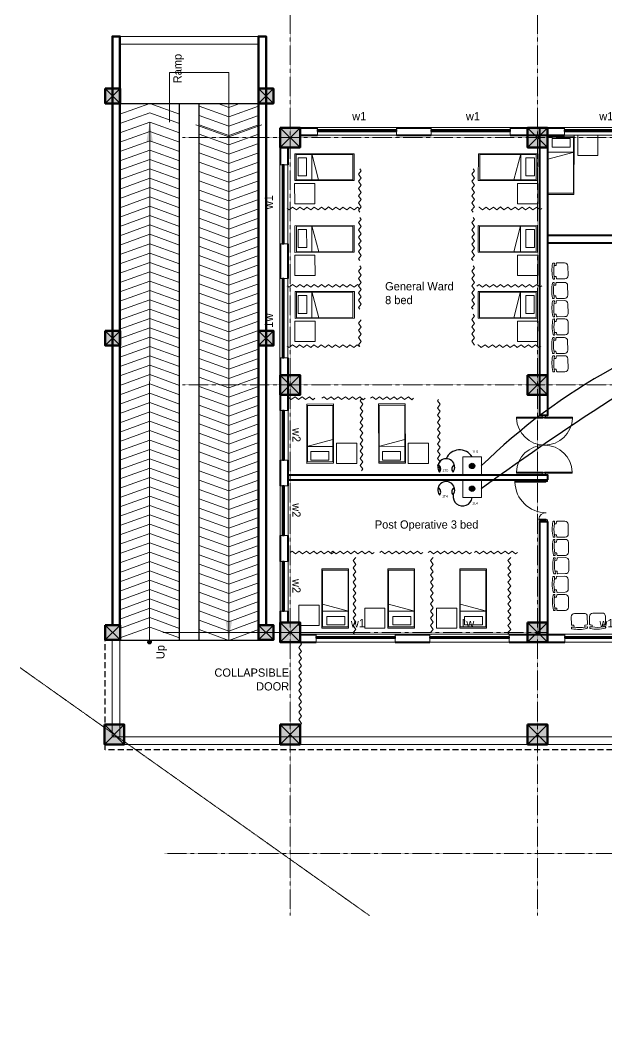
# Model space of a CAD drawing. Header units: millimetres. Extents: x 2419715 to 2617776, y 3786495 to 3864810.
# Drawn here: x 2555483 to 2573268, y 3816446 to 3847203 of the extents above; entities that cross this region are included whole.
import ezdxf

# ---------------------------------------------------------------- set-up
doc = ezdxf.new("R2010")
doc.units = ezdxf.units.MM
doc.header["$MEASUREMENT"] = 0
doc.linetypes.add('CENTER', pattern=[2, 1.25, -0.25, 0.25, -0.25])
doc.linetypes.add('DASHED', pattern=[0.75, 0.5, -0.25])
for name, color, linetype, lineweight in [('centreline', 52, 'CENTER', 5), ('Column-0.5', 14, 'Continuous', 50), ('Dimension- 0.15', 114, 'Continuous', 15), ('door', 41, 'Continuous', 5), ('Door Opening-0.09', 253, 'Continuous', 9), ('Elect Text', 51, 'Continuous', 50), ('Furniture Hospital-0.09', 44, 'Continuous', 9), ('Hatch', 9, 'Continuous', 9), ('hatch-1', 53, 'Continuous', 15), ('LAN', 60, 'Continuous', 25), ('Sill Level', 140, 'Continuous', 20), ('stairs', 6, 'Continuous', 25), ('Telephone points', 53, 'Continuous', 15), ('WALL 0.2', 7, 'Continuous', 20), ('wall 0.4', 7, 'Continuous', 40), ('Wall-0.5', 7, 'Continuous', 50), ('WINDOW', 152, 'Continuous', 30), ('Windows Plan', 152, 'Continuous', 35)]:
    doc.layers.add(name, color=color, linetype=linetype, lineweight=lineweight)
doc.layers.add('Text-0.2', color=7, linetype='Continuous')
doc.styles.add('arial.', font='arial.ttf')
doc.styles.get("Standard").update_dxf_attribs({"font": 'arial.ttf'})
doc.linetypes.add('ZIGZAG', pattern='A,0.0001,-0.2,[131,ltypeshp.shx,S=0.2,R=0,X=-0.2,Y=0],-0.4,[131,ltypeshp.shx,S=0.2,R=180,X=0.2,Y=0],-0.2', length=0.8001)
doc.dimstyles.get("Standard").update_dxf_attribs({"dimtxt": 500, "dimasz": 100, "dimexe": 100, "dimexo": 200, "dimgap": 0.09, "dimtad": 0, "dimtoh": 1, "dimdec": 0, "dimzin": 0, "dimdsep": 46, "dimtxsty": 'Standard', "dimblk": 'DOT', "dimcen": 0, "dimclrd": 256, "dimclre": 256, "dimclrt": 256, "dimadec": 0, "dimazin": 0, "dimtfac": 1, "dimtdec": 0, "dimtofl": 0, "dimtmove": 0, "dimatfit": 3, "dimfxl": 1, "dimtolj": 1, "dimtzin": 0, "dimlwd": -1, "dimlwe": -1, "dimarcsym": 1})

# ---------------------------------------------------------------- blocks, each defined once
blk = doc.blocks.new('2ft column')
at = {"layer": 'Hatch', "ltscale": 5}
h = blk.add_hatch(color=256, dxfattribs=at)
h.dxf.hatch_style = 1
h.paths.add_polyline_path([(2207385, 4176559), (2207985, 4176559), (2207985, 4175959), (2207385, 4175959)])
at = {"layer": 'Column-0.5', "ltscale": 5}
blk.add_lwpolyline([(2207385, 4176559), (2207985, 4176559), (2207985, 4175959), (2207385, 4175959)], close=True, dxfattribs=at)
at = {"layer": 'Defpoints', "ltscale": 5}
for points in [[(2207985, 4176559), (2207385, 4175959)], [(2207985, 4175959), (2207385, 4176559)]]:
    blk.add_lwpolyline(points, dxfattribs=at)
blk = doc.blocks.new('_Dot')
at = {"color": 0, "linetype": 'ByBlock', "lineweight": -2}
blk.add_line((-0.5, 0), (-1, 0), dxfattribs=at)
at = {"color": 0, "linetype": 'ByBlock', "lineweight": -3, "const_width": 0.5}
blk.add_lwpolyline([(-0.25, 0, 1), (0.25, 0, 1)], format="xyb", close=True, dxfattribs=at)
blk = doc.blocks.new('BED')
at = {"layer": 'Furniture Hospital-0.09'}
for p, q in [((-2.12, 0.475), (-2.12, -0.475)), ((-2.12, -0.475), (-2.12, 0.475)), ((-0.008, 0.475), (-2.12, 0.475)), ((-2.07, 0.475), (-2.07, -0.475)), ((-0.058, 0.455), (-2.07, 0.455)), ((-0.855, -0.455), (-0.61, 0.475)), ((-0.61, 0.475), (-0.61, -0.455)), ((-0.058, -0.475), (-0.058, 0.475)), ((-0.008, -0.475), (-0.008, 0.475)), ((-0.425, 0.336), (-0.426, -0.303)), ((-0.425, 0.336), (-0.121, 0.336)), ((-0.121, -0.303), (-0.121, 0.336)), ((-0.426, -0.303), (-0.121, -0.303)), ((-2.12, -0.475), (-0.008, -0.475)), ((-2.07, -0.455), (-0.058, -0.455))]:
    blk.add_line(p, q, dxfattribs=at)
blk = doc.blocks.new("door 5'")
at = {"layer": 'door', "ltscale": 1000}
for points in [[(2177525, 4317078), (2177525, 4317062), (2177516, 4317062), (2177516, 4317020), (2177473, 4317020), (2177474, 4317105)], [(2177525, 4317062), (2177525, 4317105), (2177474, 4317105), (2177473, 4317020)], [(2177474, 4317105), (2177516, 4317105)], [(2178689, 4317076), (2178689, 4317060), (2178697, 4317060), (2178697, 4317018), (2178740, 4317018), (2178740, 4317104)], [(2178689, 4317060), (2178689, 4317104), (2178740, 4317104), (2178740, 4317018)], [(2177473, 4317020), (2177516, 4317020)], [(2178697, 4316120), (2178697, 4317060), (2178671, 4317060), (2178671, 4316120), (2178697, 4316120)], [(2178740, 4317018), (2178697, 4317018)]]:
    blk.add_lwpolyline(points, dxfattribs=at)
blk.add_lwpolyline([(2177516, 4316839), (2177516, 4317062), (2177543, 4317062), (2177543, 4316839)], close=True, dxfattribs=at)
at = {"layer": 'Door Opening-0.09', "ltscale": 1000}
for centre, radius, start, end in [((2177516, 4317062), 224, 276.6944, 2.344), ((2178697, 4317076), 957, 180.3416, 268.4244)]:
    blk.add_arc(centre, radius, start, end, dxfattribs=at)
at = {"layer": 'WINDOW', "ltscale": 5}
blk.add_line((2177474, 4317104), (2177474, 4317104), dxfattribs=at)
blk = doc.blocks.new('MAIN DOOR')
at = {"layer": 'door', "ltscale": 1000}
for points in [[(2313.5, 188.5), (2347.4, 188.5), (2347.4, 187.3), (2313.5, 187.3)], [(2381.3, 188.5), (2348.9, 188.5), (2348.9, 187.3), (2381.3, 187.3)]]:
    blk.add_lwpolyline(points, close=True, dxfattribs=at)
for points in [[(2346.1, 190.6), (2346.1, 188.5)], [(2348.9, 188.1), (2347.4, 188.1), (2347.4, 188.5), (2346.1, 188.5), (2346.1, 190.6), (2350.2, 190.6)], [(2347.4, 188.1), (2348.9, 188.1), (2348.9, 188.5), (2350.2, 188.5), (2350.2, 190.6), (2346.1, 190.6)], [(2350.2, 190.6), (2350.2, 188.5)], [(2313.4, 120.7), (2347.3, 120.7), (2347.3, 121.9), (2313.4, 121.9), (2313.4, 120.7)], [(2348.8, 121.1), (2347.3, 121.1), (2347.3, 120.7), (2346, 120.7), (2346, 118.6), (2350.1, 118.6)], [(2347.3, 121.1), (2348.8, 121.1), (2348.8, 120.7), (2350.1, 120.7), (2350.1, 118.6), (2346, 118.6)], [(2346, 118.6), (2346, 120.7)], [(2381.3, 120.7), (2348.8, 120.7), (2348.8, 121.9), (2381.3, 121.9), (2381.3, 120.7)], [(2350.1, 118.6), (2350.1, 120.7)]]:
    blk.add_lwpolyline(points, dxfattribs=at)
at = {"layer": 'Door Opening-0.09', "ltscale": 1000}
for centre, start, end in [((2347.4, 188.5), 182.1168, 357.8826), ((2347.3, 120.7), 2.1167, 177.8826)]:
    blk.add_arc(centre, 33.9, start, end, dxfattribs=at)
at = {"layer": 'WINDOW', "ltscale": 5}
blk.add_line((2350.1, 190.6), (2350.1, 190.6), dxfattribs=at)
blk = doc.blocks.new('BCHAIR')
at = {"layer": 'Furniture Hospital-0.09'}
for p, q in [((-0.15, 0), (0.15, 0)), ((-0.25, -0.1), (-0.25, -0.342)), ((0.25, -0.1), (0.25, -0.342)), ((-0.25, -0.431), (-0.25, -0.454)), ((-0.239, -0.421), (-0.181, -0.429)), ((-0.179, -0.369), (-0.232, -0.362)), ((-0.17, -0.379), (-0.17, -0.419)), ((0.17, -0.379), (0.17, -0.419)), ((0.179, -0.369), (0.232, -0.362)), ((0.239, -0.421), (0.181, -0.429)), ((0.25, -0.431), (0.25, -0.454))]:
    blk.add_line(p, q, dxfattribs=at)
for centre, radius, start, end in [((-0.15, -0.1), 0.1, 90, 180), ((0.15, -0.1), 0.1, 360, 90), ((-0.23, -0.342), 0.02, 180, 262.875), ((-0.24, -0.431), 0.01, 82.875, 180), ((-0.23, -0.454), 0.02, 180, 257.4986), ((0, 0.583), 1.083, 257.4986, 282.5014), ((-0.18, -0.419), 0.01, 262.875, 0), ((0, 0.594), 1.039, 259.9886, 280.0345), ((-0.18, -0.379), 0.01, 0, 82.875), ((0.18, -0.379), 0.01, 97.125, 180), ((0.18, -0.419), 0.01, 180, 277.125), ((0.23, -0.342), 0.02, 277.125, 360), ((0.23, -0.454), 0.02, 282.5014, 0), ((0.24, -0.431), 0.01, 0, 97.125)]:
    blk.add_arc(centre, radius, start, end, dxfattribs=at)
blk = doc.blocks.new('w1')
at = {"layer": 'Sill Level'}
blk.add_lwpolyline([(2460641, 3827503), (2460641, 3825103), (2460401, 3825103), (2460401, 3827503)], close=True, dxfattribs=at)
at = {"layer": 'Windows Plan'}
blk.add_lwpolyline([(2460521, 3825103), (2460521, 3827503), (2460473, 3827503), (2460473, 3825103)], close=True, dxfattribs=at)
at = {"layer": 'Text-0.2', "ltscale": 5, "insert": (2460188, 3826157), "char_height": 250, "attachment_point": 7, "rotation": 90.0008, "style": 'arial.'}
blk.add_mtext('{\\fStylus BT|b0|i0|c0|p34;w1}', dxfattribs=at)
blk = doc.blocks.new('w2')
at = {"layer": 'Sill Level'}
blk.add_lwpolyline([(2444138, 3818930), (2445638, 3818930), (2445638, 3818690), (2444138, 3818690)], close=True, dxfattribs=at)
at = {"layer": 'Windows Plan'}
blk.add_lwpolyline([(2445638, 3818810), (2444138, 3818810), (2444138, 3818762), (2445638, 3818762)], close=True, dxfattribs=at)
at = {"layer": 'Text-0.2', "ltscale": 5, "insert": (2444664, 3819054), "char_height": 250, "attachment_point": 7, "rotation": 0.0008, "style": 'arial.'}
blk.add_mtext('{\\fStylus BT|b0|i0|c0|p34;w2}', dxfattribs=at)
blk = doc.blocks.new('lan')
at = {"layer": 'LAN', "ltscale": 3}
blk.add_hatch(color=256, dxfattribs=at).paths.add_polyline_path([(904043, -140861, 1), (904135, -140861, 1)])
at = {"layer": 'LAN', "lineweight": 20, "ltscale": 3}
blk.add_lwpolyline([(903933, -140711), (904245, -140711), (904245, -141012), (903933, -141012)], close=True, dxfattribs=at)
at = {"layer": 'LAN', "ltscale": 3}
blk.add_circle((904089, -140861), 45.6, dxfattribs=at)
blk = doc.blocks.new('tel')
at = {"layer": 'Telephone points', "lineweight": 30}
for centre, radius, start, end in [((904092, -135999), 143, 145.3092, 35.8587), ((903930, -135971), 70.1, 289.0836, 50.6504), ((904263, -135969), 78, 135.7922, 242.2322)]:
    blk.add_arc(centre, radius, start, end, dxfattribs=at)
blk = doc.blocks.new('RAMP23')
at = {"layer": 'Dimension- 0.15', "ltscale": 5}
h = blk.add_hatch(dxfattribs=at)
h.set_pattern_fill('ANSI31', color=256, scale=25.555556, angle=90)
h.set_pattern_definition([(135, (1623697.9227, 1877740.101), (-2.258813329, -2.258813329), [])])
h.paths.add_polyline_path([(2418321, 3996255), (2418380, 3996255), (2418380, 3996196, -0.414214)])
h.paths.add_polyline_path([(2418321, 3996255, -0.414214), (2418380, 3996314), (2418380, 3996255)])
h.paths.add_polyline_path([(2418380, 3996255), (2418380, 3996314, -0.414214), (2418439, 3996255)])
h.paths.add_polyline_path([(2418380, 3996196), (2418380, 3996255), (2418439, 3996255, -0.414214)])
blk.add_lwpolyline([(2418984, 4012016), (2418984, 4013523), (2420784, 4013523), (2420784, 4012700)], dxfattribs=at)
blk.add_circle((2418380, 3996255), 59.1, dxfattribs=at)
at = {"layer": 'hatch-1', "color": 4, "lineweight": 0, "ltscale": 5}
for points in [[(2417484, 4012256), (2418384, 4012583), (2419284, 4012256)], [(2417484, 4011973), (2418384, 4012299), (2419284, 4011973)], [(2419884, 4012503), (2420784, 4012177), (2421684, 4012503)], [(2420447, 4012583), (2420784, 4012460), (2421122, 4012583)], [(2417484, 4011689), (2418384, 4012016), (2419284, 4011689)], [(2419884, 4012220), (2420784, 4011893), (2421684, 4012220)], [(2417484, 4011406), (2418384, 4011732), (2419284, 4011406)], [(2419782, 4011938), (2420784, 4011574), (2421787, 4011938)], [(2419884, 4011936), (2420784, 4011610), (2421684, 4011936)], [(2417484, 4011122), (2418384, 4011449), (2419284, 4011122)], [(2419884, 4011653), (2420784, 4011326), (2421684, 4011653)], [(2419884, 4011369), (2420784, 4011043), (2421684, 4011369)], [(2417484, 4010839), (2418384, 4011165), (2419284, 4010839)], [(2419884, 4011086), (2420784, 4010759), (2421684, 4011086)], [(2417484, 4010555), (2418384, 4010882), (2419284, 4010555)], [(2419884, 4010802), (2420784, 4010476), (2421684, 4010802)], [(2417484, 4010272), (2418384, 4010598), (2419284, 4010272)], [(2419884, 4010519), (2420784, 4010192), (2421684, 4010519)], [(2417484, 4009988), (2418384, 4010315), (2419284, 4009988)], [(2419884, 4010235), (2420784, 4009909), (2421684, 4010235)], [(2417484, 4009705), (2418384, 4010031), (2419284, 4009705)], [(2419884, 4009952), (2420784, 4009625), (2421684, 4009952)], [(2417484, 4009421), (2418384, 4009748), (2419284, 4009421)], [(2419884, 4009668), (2420784, 4009342), (2421684, 4009668)], [(2417484, 4009138), (2418384, 4009464), (2419284, 4009138)], [(2419884, 4009385), (2420784, 4009058), (2421684, 4009385)], [(2417484, 4008854), (2418384, 4009181), (2419284, 4008854)], [(2417484, 4008571), (2418384, 4008897), (2419284, 4008571)], [(2419884, 4009101), (2420784, 4008775), (2421684, 4009101)], [(2417484, 4008287), (2418384, 4008614), (2419284, 4008287)], [(2419884, 4008818), (2420784, 4008491), (2421684, 4008818)], [(2417484, 4008004), (2418384, 4008330), (2419284, 4008004)], [(2419884, 4008534), (2420784, 4008208), (2421684, 4008534)], [(2417484, 4007721), (2418384, 4008047), (2419284, 4007721)], [(2419884, 4008251), (2420784, 4007924), (2421684, 4008251)], [(2417484, 4007437), (2418384, 4007763), (2419284, 4007437)], [(2419884, 4007967), (2420784, 4007641), (2421684, 4007967)], [(2419884, 4007684), (2420784, 4007357), (2421684, 4007684)], [(2417484, 4007154), (2418384, 4007480), (2419284, 4007154)], [(2419884, 4007400), (2420784, 4007074), (2421684, 4007400)], [(2417484, 4006870), (2418384, 4007196), (2419284, 4006870)], [(2419884, 4007117), (2420784, 4006791), (2421684, 4007117)], [(2417484, 4006587), (2418384, 4006913), (2419284, 4006587)], [(2419884, 4006833), (2420784, 4006507), (2421684, 4006833)], [(2417484, 4006303), (2418384, 4006629), (2419284, 4006303)], [(2419884, 4006550), (2420784, 4006224), (2421684, 4006550)], [(2417484, 4006020), (2418384, 4006346), (2419284, 4006020)], [(2419884, 4006266), (2420784, 4005940), (2421684, 4006266)], [(2417484, 4005736), (2418384, 4006062), (2419284, 4005736)], [(2419884, 4005983), (2420784, 4005657), (2421684, 4005983)], [(2417484, 4005453), (2418384, 4005779), (2419284, 4005453)], [(2419884, 4005699), (2420784, 4005373), (2421684, 4005699)], [(2417484, 4005169), (2418384, 4005495), (2419284, 4005169)], [(2417484, 4004886), (2418384, 4005212), (2419284, 4004886)], [(2419884, 4005416), (2420784, 4005090), (2421684, 4005416)], [(2417484, 4004602), (2418384, 4004928), (2419284, 4004602)], [(2419884, 4005132), (2420784, 4004806), (2421684, 4005132)], [(2417484, 4004319), (2418384, 4004645), (2419284, 4004319)], [(2419884, 4004849), (2420784, 4004523), (2421684, 4004849)], [(2417484, 4004035), (2418384, 4004361), (2419284, 4004035)], [(2419884, 4004565), (2420784, 4004239), (2421684, 4004565)], [(2417484, 4003752), (2418384, 4004078), (2419284, 4003752)], [(2417484, 4003752), (2418384, 4004078), (2419284, 4003752)], [(2419884, 4004282), (2420784, 4003956), (2421684, 4004282)], [(2419884, 4003998), (2420784, 4003672), (2421684, 4003998)], [(2417484, 4003468), (2418384, 4003794), (2419284, 4003468)], [(2419884, 4003715), (2420784, 4003389), (2421684, 4003715)], [(2417484, 4003185), (2418384, 4003511), (2419284, 4003185)], [(2419884, 4003431), (2420784, 4003105), (2421684, 4003431)], [(2417484, 4002901), (2418384, 4003228), (2419284, 4002901)], [(2419884, 4003148), (2420784, 4002822), (2421684, 4003148)], [(2417484, 4002618), (2418384, 4002944), (2419284, 4002618)], [(2419884, 4002864), (2420784, 4002538), (2421684, 4002864)], [(2417484, 4002334), (2418384, 4002661), (2419284, 4002334)], [(2419884, 4002581), (2420784, 4002255), (2421684, 4002581)], [(2417484, 4002051), (2418384, 4002377), (2419284, 4002051)], [(2419884, 4002298), (2420784, 4001971), (2421684, 4002298)], [(2417484, 4001767), (2418384, 4002094), (2419284, 4001767)], [(2419884, 4002014), (2420784, 4001688), (2421684, 4002014)], [(2417484, 4001484), (2418384, 4001810), (2419284, 4001484)], [(2417484, 4001200), (2418384, 4001527), (2419284, 4001200)], [(2419884, 4001731), (2420784, 4001404), (2421684, 4001731)], [(2417484, 4000917), (2418384, 4001243), (2419284, 4000917)], [(2419884, 4001447), (2420784, 4001121), (2421684, 4001447)], [(2417484, 4000633), (2418384, 4000960), (2419284, 4000633)], [(2419884, 4001164), (2420784, 4000837), (2421684, 4001164)], [(2417484, 4000350), (2418384, 4000676), (2419284, 4000350)], [(2419884, 4000880), (2420784, 4000554), (2421684, 4000880)], [(2419884, 4000597), (2420784, 4000270), (2421684, 4000597)], [(2417484, 4000066), (2418384, 4000393), (2419284, 4000066)], [(2419884, 4000313), (2420784, 3999987), (2421684, 4000313)], [(2417484, 3999783), (2418384, 4000109), (2419284, 3999783)], [(2419884, 4000030), (2420784, 3999703), (2421684, 4000030)], [(2417484, 3999499), (2418384, 3999826), (2419284, 3999499)], [(2419884, 3999746), (2420784, 3999420), (2421684, 3999746)], [(2417484, 3999216), (2418384, 3999542), (2419284, 3999216)], [(2419884, 3999463), (2420784, 3999136), (2421684, 3999463)], [(2417484, 3998932), (2418384, 3999259), (2419284, 3998932)], [(2419884, 3999179), (2420784, 3998853), (2421684, 3999179)], [(2417484, 3998649), (2418384, 3998975), (2419284, 3998649)], [(2419884, 3998896), (2420784, 3998569), (2421684, 3998896)], [(2417484, 3998365), (2418384, 3998692), (2419284, 3998365)], [(2419884, 3998612), (2420784, 3998286), (2421684, 3998612)], [(2417484, 3998082), (2418384, 3998408), (2419284, 3998082)], [(2419884, 3998329), (2420784, 3998002), (2421684, 3998329)], [(2417484, 3997798), (2418384, 3998125), (2419284, 3997798)], [(2417484, 3997515), (2418384, 3997841), (2419284, 3997515)], [(2419884, 3998045), (2420784, 3997719), (2421684, 3998045)], [(2417484, 3997231), (2418384, 3997558), (2419284, 3997231)], [(2419884, 3997762), (2420784, 3997435), (2421684, 3997762)], [(2417484, 3996948), (2418384, 3997274), (2419284, 3996948)], [(2419884, 3997478), (2420784, 3997152), (2421684, 3997478)], [(2417484, 3996664), (2418384, 3996991), (2419284, 3996664)], [(2419884, 3997195), (2420784, 3996868), (2421684, 3997195)], [(2419884, 3996911), (2420784, 3996585), (2421684, 3996911)], [(2417484, 3996381), (2418384, 3996707), (2419284, 3996381)], [(2417484, 3996381), (2418384, 3996707), (2419284, 3996381)], [(2419884, 3996628), (2420784, 3996301), (2421684, 3996628)]]:
    blk.add_lwpolyline(points, dxfattribs=at)
at = {"layer": 'stairs', "ltscale": 5}
for points in [[(2417484, 4012583), (2421684, 4012583)], [(2419284, 3996313), (2419284, 4012583)], [(2419884, 3996313), (2419884, 4012583)], [(2417484, 3996313), (2421684, 3996313)]]:
    blk.add_lwpolyline(points, dxfattribs=at)
at = {"layer": 'WALL 0.2', "ltscale": 5}
for points in [[(2417484, 4014613), (2421684, 4014613)], [(2417484, 4014383), (2421684, 4014383)]]:
    blk.add_lwpolyline(points, dxfattribs=at)
at = {"layer": 'Wall-0.5', "ltscale": 5}
for points in [[(2417254, 3996768), (2417484, 3996768), (2417484, 4014613), (2417254, 4014613)], [(2421684, 3996768), (2421914, 3996768), (2421914, 4014613), (2421684, 4014613)]]:
    blk.add_lwpolyline(points, close=True, dxfattribs=at)
at = {"layer": 'Hatch', "xscale": 0.75, "yscale": 0.75, "zscale": 0.75}
for p in [(761496, 880614), (766146, 880614), (761496, 873271), (766146, 873271), (761496, 864349), (766146, 864349)]:
    blk.add_blockref('2ft column', p, dxfattribs=at)
at = {"layer": 'Text-0.2', "ltscale": 5, "char_height": 250, "attachment_point": 7, "rotation": 90.0008, "style": 'arial.'}
for s, insert in [('{\\fStylus BT|b0|i0|c0|p34;Ramp}', (2419427, 4013193)), ('{\\fStylus BT|b0|i0|c0|p34;Up}', (2418909, 3995734))]:
    blk.add_mtext(s, dxfattribs=dict(at, insert=insert))
at = {"layer": 'Dimension- 0.15', "ltscale": 5}
for points, override in [([(2420784, 3996301), (2420784, 4012700)], {"dimasz": 600, "dimfxl": 500, "dimfxlon": 1}), ([(2418384, 4012016), (2418380, 3996313)], {"dimasz": 600, "dimgap": 0.09, "dimtad": 0, "dimfxl": 500, "dimfxlon": 1})]:
    blk.add_leader(points, dimstyle='Standard', override=override, dxfattribs=at)

msp = doc.modelspace()

# ---------------------------------------------------------------- linework, layer by layer
at = {"layer": 'centreline', "ltscale": 5}
for p, q in [((2563669, 3851404), (2563669, 3820058)), ((2563669, 3851404), (2563669, 3820058)), ((2571169, 3851404), (2571169, 3820058)), ((2571169, 3851404), (2571169, 3820058)), ((2604746, 3843646), (2560403, 3843646)), ((2604746, 3843646), (2560403, 3843646)), ((2604746, 3836146), (2560403, 3836146)), ((2604746, 3836146), (2560403, 3836146)), ((2565583, 3828646), (2559803, 3828646)), ((2570279, 3828646), (2559803, 3828646)), ((2565583, 3828646), (2560403, 3828646)), ((2565583, 3828646), (2560403, 3828646)), ((2571469, 3828646), (2570279, 3828646)), ((2571469, 3828646), (2570279, 3828646)), ((2571469, 3828646), (2570279, 3828646)), ((2571469, 3828646), (2570279, 3828646)), ((2578669, 3821938), (2559858, 3821938))]:
    msp.add_line(p, q, dxfattribs=at)
msp.add_lwpolyline([(2555483, 3827571), (2566074, 3820058)], dxfattribs=at)
at = {"layer": 'Furniture Hospital-0.09'}
for points in [[(2572389, 3843722), (2573002, 3843722), (2573002, 3843108), (2572389, 3843108)], [(2564418, 3841643), (2564417, 3842257), (2563804, 3842256), (2563805, 3841642)], [(2570565, 3841643), (2570566, 3842257), (2571179, 3842256), (2571179, 3841642)], [(2564421, 3839465), (2564420, 3840079), (2563807, 3840078), (2563807, 3839464)], [(2570563, 3839465), (2570563, 3840079), (2571177, 3840078), (2571176, 3839464)], [(2564423, 3837465), (2564423, 3838079), (2563809, 3838078), (2563810, 3837464)], [(2570560, 3837465), (2570561, 3838079), (2571174, 3838078), (2571173, 3837464)], [(2565685, 3834378), (2565072, 3834377), (2565073, 3833764), (2565686, 3833764)], [(2567863, 3834380), (2567250, 3834380), (2567251, 3833766), (2567864, 3833767)], [(2563930, 3829470), (2564543, 3829470), (2564543, 3828857), (2563930, 3828857)], [(2565930, 3829381), (2566543, 3829381), (2566543, 3828768), (2565930, 3828768)], [(2568108, 3829381), (2568721, 3829381), (2568721, 3828768), (2568108, 3828768)]]:
    msp.add_lwpolyline(points, close=True, dxfattribs=at)
at = {"layer": 'LAN', "ltscale": 5}
for centre, radius, start, end in [((2582276, 3820585), 18329, 103.4137, 134.3445), ((2613772, 3772414), 75059, 118.4418, 126.17831), ((2568807, 3833740), 440, 30.6579, 157.248), ((2568898, 3832767), 290, 170.5484, 352.5888)]:
    msp.add_arc(centre, radius, start, end, dxfattribs=at)
at = {"layer": 'stairs', "linetype": 'DASHED', "ltscale": 366}
msp.add_lwpolyline([(2602219, 3817346), (2602219, 3816446), (2594107, 3816446), (2593207, 3816446), (2593207, 3825087), (2558058, 3825087), (2558058, 3828418)], dxfattribs=at)
at = {"layer": 'WALL 0.2', "ltscale": 5}
for p, q in [((2558274, 3828423), (2558274, 3825481)), ((2558504, 3828423), (2558504, 3825481)), ((2558288, 3825476), (2586849, 3825476)), ((2558058, 3825246), (2586619, 3825246))]:
    msp.add_line(p, q, dxfattribs=at)
at = {"layer": 'wall 0.4', "ltscale": 5}
for p, q in [((2563969, 3843946), (2564494, 3843946)), ((2566894, 3843946), (2567944, 3843946)), ((2570344, 3843946), (2571988, 3843946)), ((2563969, 3843716), (2564494, 3843716)), ((2566894, 3843716), (2567944, 3843716)), ((2570344, 3843716), (2571988, 3843716)), ((2563369, 3843346), (2563369, 3842821)), ((2563369, 3843346), (2563369, 3842821)), ((2563599, 3843346), (2563599, 3842821)), ((2563599, 3843346), (2563599, 3842821)), ((2563369, 3840421), (2563369, 3839371)), ((2563369, 3840421), (2563369, 3839371)), ((2563599, 3840421), (2563599, 3839371)), ((2563599, 3840421), (2563599, 3839371)), ((2573662, 3840446), (2571469, 3840446)), ((2563369, 3836971), (2563369, 3835512)), ((2563369, 3836971), (2563369, 3835368)), ((2563599, 3836971), (2563599, 3835512)), ((2563599, 3836971), (2563599, 3835368)), ((2563369, 3833868), (2563369, 3833085)), ((2563599, 3833868), (2563599, 3833085)), ((2563369, 3831585), (2563369, 3830791)), ((2563599, 3831585), (2563599, 3830791)), ((2563369, 3829291), (2563369, 3828946)), ((2563599, 3829291), (2563599, 3828946)), ((2563969, 3828576), (2564455, 3828576)), ((2566855, 3828576), (2567905, 3828576)), ((2570305, 3828576), (2571994, 3828576)), ((2563969, 3828346), (2564455, 3828346)), ((2566855, 3828346), (2567905, 3828346)), ((2570305, 3828346), (2571994, 3828346))]:
    msp.add_line(p, q, dxfattribs=at)
for points in [[(2571469, 3843646), (2571469, 3835222), (2571239, 3835222), (2571239, 3843946)], [(2573662, 3840446), (2573662, 3840676), (2571469, 3840676)], [(2563585, 3833422), (2571469, 3833422), (2571469, 3833272)], [(2563585, 3833272), (2571469, 3833272)], [(2571239, 3828576), (2571239, 3832005), (2571472, 3832005)], [(2571469, 3832005), (2571469, 3828576)]]:
    msp.add_lwpolyline(points, dxfattribs=at)
at = {"layer": 'WINDOW', "linetype": 'ZIGZAG', "lineweight": 20, "ltscale": 0.5}
for points in [[(2565783, 3841390), (2565741, 3841446), (2565826, 3841547), (2565743, 3841667), (2565826, 3841765), (2565743, 3841885), (2565826, 3841984), (2565743, 3842103), (2565826, 3842202), (2565743, 3842322), (2565826, 3842420), (2565743, 3842540), (2565826, 3842639), (2565783, 3842700)], [(2569213, 3841390), (2569171, 3841446), (2569256, 3841547), (2569173, 3841667), (2569256, 3841765), (2569173, 3841885), (2569256, 3841984), (2569173, 3842103), (2569256, 3842202), (2569173, 3842322), (2569256, 3842420), (2569173, 3842540), (2569256, 3842639), (2569213, 3842700)], [(2565779, 3841491), (2565706, 3841541), (2565607, 3841459), (2565487, 3841541), (2565389, 3841459), (2565269, 3841541), (2565170, 3841459), (2565051, 3841541), (2564950, 3841456), (2564835, 3841544), (2564734, 3841459), (2564614, 3841541), (2564515, 3841459), (2564395, 3841541), (2564297, 3841459), (2564177, 3841541), (2564079, 3841459), (2563959, 3841541), (2563860, 3841459), (2563740, 3841541), (2563642, 3841459), (2563580, 3841501)], [(2569389, 3841536), (2569397, 3841541), (2569496, 3841459), (2569616, 3841541), (2569714, 3841459), (2569834, 3841541), (2569935, 3841456), (2570050, 3841544), (2570151, 3841459), (2570271, 3841541), (2570369, 3841459), (2570489, 3841541), (2570588, 3841459), (2570708, 3841541), (2570806, 3841459), (2570926, 3841541), (2571024, 3841459), (2571144, 3841541), (2571243, 3841459), (2571304, 3841501)], [(2565783, 3839917), (2565741, 3839973), (2565826, 3840074), (2565743, 3840194), (2565826, 3840293), (2565743, 3840413), (2565826, 3840511), (2565743, 3840631), (2565826, 3840730), (2565743, 3840849), (2565826, 3840948), (2565743, 3841068), (2565826, 3841166), (2565783, 3841228)], [(2569213, 3839917), (2569171, 3839973), (2569256, 3840074), (2569173, 3840194), (2569256, 3840293), (2569173, 3840413), (2569256, 3840511), (2569173, 3840631), (2569256, 3840730), (2569173, 3840849), (2569256, 3840948), (2569173, 3841068), (2569256, 3841166), (2569213, 3841228)], [(2565783, 3838444), (2565741, 3838500), (2565826, 3838601), (2565743, 3838721), (2565826, 3838819), (2565743, 3838939), (2565826, 3839038), (2565743, 3839157), (2565826, 3839256), (2565743, 3839376), (2565826, 3839474), (2565743, 3839594), (2565826, 3839693), (2565783, 3839754)], [(2569213, 3838444), (2569171, 3838500), (2569256, 3838601), (2569173, 3838721), (2569256, 3838819), (2569173, 3838939), (2569256, 3839038), (2569173, 3839157), (2569256, 3839256), (2569173, 3839376), (2569256, 3839474), (2569173, 3839594), (2569256, 3839693), (2569213, 3839754)], [(2565748, 3839164), (2565706, 3839194), (2565607, 3839111), (2565487, 3839194), (2565389, 3839111), (2565269, 3839194), (2565170, 3839111), (2565051, 3839194), (2564950, 3839108), (2564835, 3839196), (2564734, 3839111), (2564614, 3839194), (2564515, 3839111), (2564395, 3839194), (2564297, 3839111), (2564177, 3839194), (2564079, 3839111), (2563959, 3839194), (2563860, 3839111), (2563740, 3839194), (2563642, 3839111), (2563580, 3839153)], [(2569325, 3839143), (2569397, 3839194), (2569496, 3839111), (2569616, 3839194), (2569714, 3839111), (2569834, 3839194), (2569935, 3839108), (2570050, 3839196), (2570151, 3839111), (2570271, 3839194), (2570369, 3839111), (2570489, 3839194), (2570588, 3839111), (2570708, 3839194), (2570806, 3839111), (2570926, 3839194), (2571024, 3839111), (2571144, 3839194), (2571243, 3839111), (2571304, 3839153)], [(2569256, 3837358), (2569173, 3837478), (2569256, 3837576), (2569173, 3837696), (2569256, 3837795), (2569173, 3837914), (2569256, 3838013), (2569173, 3838133), (2569256, 3838231), (2569213, 3838293)], [(2565783, 3837309), (2565741, 3837364), (2565826, 3837465), (2565743, 3837585), (2565826, 3837684), (2565743, 3837804), (2565826, 3837902), (2565743, 3838022), (2565826, 3838121)], [(2565773, 3837313), (2565701, 3837363), (2565602, 3837281), (2565482, 3837363), (2565384, 3837281), (2565264, 3837363), (2565165, 3837281), (2565045, 3837363), (2564944, 3837278), (2564829, 3837366), (2564728, 3837281), (2564609, 3837363), (2564510, 3837281), (2564390, 3837363), (2564292, 3837281), (2564172, 3837363), (2564073, 3837281), (2563953, 3837363), (2563855, 3837281), (2563735, 3837363), (2563637, 3837281), (2563575, 3837323)], [(2569358, 3837358), (2569366, 3837363), (2569465, 3837281), (2569585, 3837363), (2569683, 3837281), (2569803, 3837363), (2569904, 3837278), (2570019, 3837366), (2570120, 3837281), (2570240, 3837363), (2570338, 3837281), (2570458, 3837363), (2570557, 3837281), (2570677, 3837363), (2570775, 3837281), (2570895, 3837363), (2570994, 3837281), (2571113, 3837363), (2571212, 3837281), (2571273, 3837323)], [(2564411, 3835743), (2564355, 3835700), (2564254, 3835785), (2564134, 3835702), (2564036, 3835785), (2563916, 3835702), (2563817, 3835785), (2563697, 3835702), (2563599, 3835785)], [(2565938, 3835743), (2565882, 3835700), (2565781, 3835785), (2565662, 3835702), (2565563, 3835785), (2565443, 3835702), (2565345, 3835785), (2565225, 3835702), (2565126, 3835785), (2565007, 3835702), (2564908, 3835785), (2564788, 3835702), (2564690, 3835785), (2564628, 3835743)], [(2565837, 3835738), (2565787, 3835665), (2565870, 3835567), (2565787, 3835447), (2565870, 3835348), (2565787, 3835229), (2565870, 3835130), (2565787, 3835010), (2565872, 3834909), (2565785, 3834794), (2565870, 3834693), (2565787, 3834574), (2565870, 3834475), (2565787, 3834355), (2565870, 3834257), (2565787, 3834137), (2565870, 3834038), (2565787, 3833918), (2565870, 3833820), (2565787, 3833700), (2565870, 3833601), (2565827, 3833540)], [(2567411, 3835743), (2567355, 3835700), (2567254, 3835785), (2567134, 3835702), (2567036, 3835785), (2566916, 3835702), (2566817, 3835785), (2566697, 3835702), (2566599, 3835785), (2566479, 3835702), (2566380, 3835785), (2566261, 3835702), (2566162, 3835785), (2566101, 3835743)], [(2568164, 3835708), (2568135, 3835665), (2568218, 3835567), (2568135, 3835447), (2568218, 3835348), (2568135, 3835229), (2568218, 3835130), (2568135, 3835010), (2568220, 3834909), (2568133, 3834794), (2568218, 3834693), (2568135, 3834574), (2568218, 3834475), (2568135, 3834355), (2568218, 3834257), (2568135, 3834137), (2568218, 3834038), (2568135, 3833918), (2568218, 3833820), (2568135, 3833700), (2568218, 3833601), (2568175, 3833540)], [(2563668, 3831068), (2563724, 3831110), (2563825, 3831025), (2563945, 3831108), (2564043, 3831025), (2564163, 3831108), (2564262, 3831025), (2564382, 3831108), (2564480, 3831025), (2564600, 3831108), (2564698, 3831025), (2564818, 3831108), (2564917, 3831025), (2564978, 3831068)], [(2564909, 3831068), (2564965, 3831111), (2565066, 3831026), (2565186, 3831108), (2565284, 3831026), (2565404, 3831108), (2565503, 3831026), (2565623, 3831108), (2565721, 3831026), (2565841, 3831108), (2565940, 3831026), (2566059, 3831108), (2566158, 3831026), (2566220, 3831068)], [(2565659, 3830920), (2565576, 3830822), (2565659, 3830702), (2565576, 3830603), (2565659, 3830483), (2565576, 3830385), (2565659, 3830265), (2565576, 3830166), (2565659, 3830047), (2565574, 3829945), (2565661, 3829831), (2565576, 3829730), (2565659, 3829610), (2565576, 3829511), (2565659, 3829391), (2565576, 3829293), (2565659, 3829173), (2565576, 3829074), (2565659, 3828955), (2565576, 3828856), (2565659, 3828736), (2565576, 3828638), (2565618, 3828576)], [(2566383, 3831068), (2566439, 3831111), (2566540, 3831026), (2566659, 3831108), (2566758, 3831026), (2566878, 3831108), (2566976, 3831026), (2567096, 3831108), (2567195, 3831026), (2567315, 3831108), (2567413, 3831026), (2567533, 3831108), (2567632, 3831026), (2567693, 3831068)], [(2567855, 3831068), (2567911, 3831111), (2568012, 3831026), (2568132, 3831108), (2568230, 3831026), (2568350, 3831108), (2568449, 3831026), (2568569, 3831108), (2568667, 3831026), (2568787, 3831108), (2568886, 3831026), (2569005, 3831108), (2569104, 3831026), (2569166, 3831068)], [(2568007, 3830920), (2567924, 3830822), (2568007, 3830702), (2567924, 3830603), (2568007, 3830483), (2567924, 3830385), (2568007, 3830265), (2567924, 3830166), (2568007, 3830047), (2567922, 3829945), (2568009, 3829831), (2567924, 3829730), (2568007, 3829610), (2567924, 3829511), (2568007, 3829391), (2567924, 3829293), (2568007, 3829173), (2567924, 3829074), (2568007, 3828955), (2567924, 3828856), (2568007, 3828736), (2567924, 3828638)], [(2569255, 3831068), (2569311, 3831111), (2569412, 3831026), (2569531, 3831108), (2569630, 3831026), (2569750, 3831108), (2569848, 3831026), (2569968, 3831108), (2570067, 3831026), (2570187, 3831108), (2570285, 3831026), (2570405, 3831108), (2570504, 3831026), (2570565, 3831068)], [(2570355, 3830920), (2570272, 3830822), (2570355, 3830702), (2570272, 3830603), (2570355, 3830483), (2570272, 3830385), (2570355, 3830265), (2570272, 3830166), (2570355, 3830047), (2570270, 3829945), (2570357, 3829831), (2570272, 3829730), (2570355, 3829610), (2570272, 3829511), (2570355, 3829391), (2570272, 3829293), (2570355, 3829173), (2570272, 3829074), (2570355, 3828955), (2570272, 3828856), (2570355, 3828736), (2570272, 3828638), (2570314, 3828576)], [(2567959, 3828586), (2567966, 3828576)], [(2563969, 3828346), (2564011, 3828290), (2563926, 3828189), (2564009, 3828069), (2563926, 3827971), (2564009, 3827851), (2563926, 3827753), (2564009, 3827633), (2563926, 3827534), (2564009, 3827414), (2563926, 3827316), (2564009, 3827196), (2563926, 3827097), (2563969, 3827036)], [(2563969, 3827036), (2564011, 3826980), (2563926, 3826879), (2564009, 3826759), (2563926, 3826661), (2564009, 3826541), (2563926, 3826442), (2564009, 3826322), (2563926, 3826224), (2564009, 3826104), (2563926, 3826005), (2564009, 3825886), (2563926, 3825787), (2563969, 3825726)]]:
    msp.add_lwpolyline(points, dxfattribs=at)

# ---------------------------------------------------------------- block references
at = {"layer": 'door', "xscale": -1, "rotation": 270}
msp.add_blockref("door 5'", (-1745635, 1654532), dxfattribs=at)
at = {"layer": 'Door Opening-0.09', "xscale": 25.0000182071143, "yscale": 25.0000182071143, "zscale": 25.0000182071143, "rotation": 179.9491575826777}
msp.add_blockref('MAIN DOOR', (2630066, 3838134), dxfattribs=at)
at = {"layer": 'Furniture Hospital-0.09', "zscale": 851.8518518849082}
for p, xscale, yscale, rotation in [((2571873, 3843723), -851.8518518849082, 851.8518518849081, 269.9280295148752), ((2563803, 3842749), -851.8518518849081, 851.8518518849083, 0.07196910721486205), ((2571180, 3842749), 851.8518518849082, 851.8518518849082, 359.9280295146831), ((2563806, 3840571), -851.8518518849081, 851.8518518849083, 0.07196910721486205), ((2571177, 3840571), 851.8518518849082, 851.8518518849082, 359.9280295146831), ((2563809, 3838571), -851.8518518849081, 851.8518518849083, 0.07196910721486205), ((2571175, 3838571), 851.8518518849082, 851.8518518849082, 359.9280295146831), ((2564579, 3833763), -851.8518518849081, 851.8518518849083, 90.07196910721487), ((2566757, 3833766), -851.8518518849081, 851.8518518849083, 90.07196910721487), ((2565036, 3828768), 851.8518518849082, 851.8518518849082, 270), ((2567036, 3828768), 851.8518518849082, 851.8518518849082, 270), ((2569214, 3828768), 851.8518518849082, 851.8518518849082, 270)]:
    msp.add_blockref('BED', p, dxfattribs=dict(at, xscale=xscale, yscale=yscale, rotation=rotation))
at = {"layer": 'Furniture Hospital-0.09', "color": 8, "linetype": 'Continuous', "xscale": 971.1111111110954, "yscale": 971.1111111110954, "zscale": 971.1111111110954}
for p, rotation in [((2572092, 3839607), 270.8219194309884), ((2572084, 3839015), 270.8219194309884), ((2572092, 3838462), 270.8219194309884), ((2572100, 3837910), 270.8219194309884), ((2572084, 3837346), 270.8219194309884), ((2572092, 3836793), 270.8219194309884), ((2572100, 3831776), 270.8219194309884), ((2572108, 3831223), 270.8219194309884), ((2572116, 3830670), 270.8219194309884), ((2572100, 3830106), 270.8219194309884), ((2572108, 3829553), 270.8219194309884), ((2572435, 3829220), 0.8219194309883305), ((2572988, 3829228), 0.8219194309883305)]:
    msp.add_blockref('BCHAIR', p, dxfattribs=dict(at, rotation=rotation))
at = {"layer": 'Hatch'}
for p in [(355984, -332612), (355984, -332612), (363484, -332612), (363484, -332612), (355984, -340112), (355984, -340112), (363484, -340112), (363484, -340112), (355984, -347612), (355984, -347612), (363484, -347612), (363484, -347612), (350653, -350712), (355984, -350712), (363484, -350712)]:
    msp.add_blockref('2ft column', p, dxfattribs=at)
at = {"layer": 'LAN', "linetype": 'Continuous', "xscale": 1.797462406102568, "yscale": 1.797462406102568, "zscale": 1.797462406102568, "rotation": 180.0000108807301}
for p in [(4194251, 3580500), (4194251, 3579808)]:
    msp.add_blockref('lan', p, dxfattribs=at)
at = {"layer": 'Telephone points', "linetype": 'Continuous', "xscale": 1.797462406102568, "yscale": 1.797462406102568, "zscale": 1.797462406102568, "rotation": 180.0000108807301}
for p in [(4193472, 3589201), (4193472, 3588509)]:
    msp.add_blockref('tel', p, dxfattribs=at)
at = {"layer": 'wall 0.4'}
for name, p in [('RAMP23', (141023, -167900)), ('w1', (102958, 15318)), ('w1', (102958, 15318))]:
    msp.add_blockref(name, p, dxfattribs=at)
at = {"layer": 'wall 0.4', "rotation": 270}
for name, p in [('w1', (-1260609, 6304357)), ('w1', (-1257159, 6304357)), ('w1', (-1253115, 6304357)), ('w2', (-1255322, 6279506)), ('w2', (-1255322, 6277223)), ('w2', (-1255322, 6274928)), ('w1', (-1260648, 6288987)), ('w1', (-1253109, 6288987))]:
    msp.add_blockref(name, p, dxfattribs=at)
at = {"layer": 'wall 0.4', "xscale": -1}
for p, rotation in [((102958, 7664474), 180), ((102958, 7664474), 180), ((6395408, 6288987), 90)]:
    msp.add_blockref('w1', p, dxfattribs=dict(at, rotation=rotation))

# ---------------------------------------------------------------- texts
at = {"layer": 'Elect Text', "ltscale": 3}
for s, p in [('1L5', (2569197, 3834089)), ('1T5', (2568288, 3833516)), ('1T4', (2568274, 3832733)), ('1L4', (2569188, 3832525))]:
    msp.add_text(s, height=73.3, rotation=0, dxfattribs=at).set_placement(p)
at = {"layer": 'Text-0.2', "ltscale": 5, "char_height": 250, "style": 'arial.'}
for s, insert, attachment_point, rotation in [('{\\fStylus BT|b0|i0|c0|p34;General Ward\\P8 bed}', (2566547, 3838593), 7, 0.0008), ('{\\fStylus BT|b0|i0|c0|p34;Post Operative 3 bed}', (2566236, 3831715), 7, 0.0008), ('{\\fStylus BT|b0|i0|c0|p34;COLLAPSIBLE\\P DOOR}', (2563638, 3826880), 9, 359.9992)]:
    msp.add_mtext(s, dxfattribs=dict(at, insert=insert, attachment_point=attachment_point, rotation=rotation))

doc.saveas('drawing.dxf')
